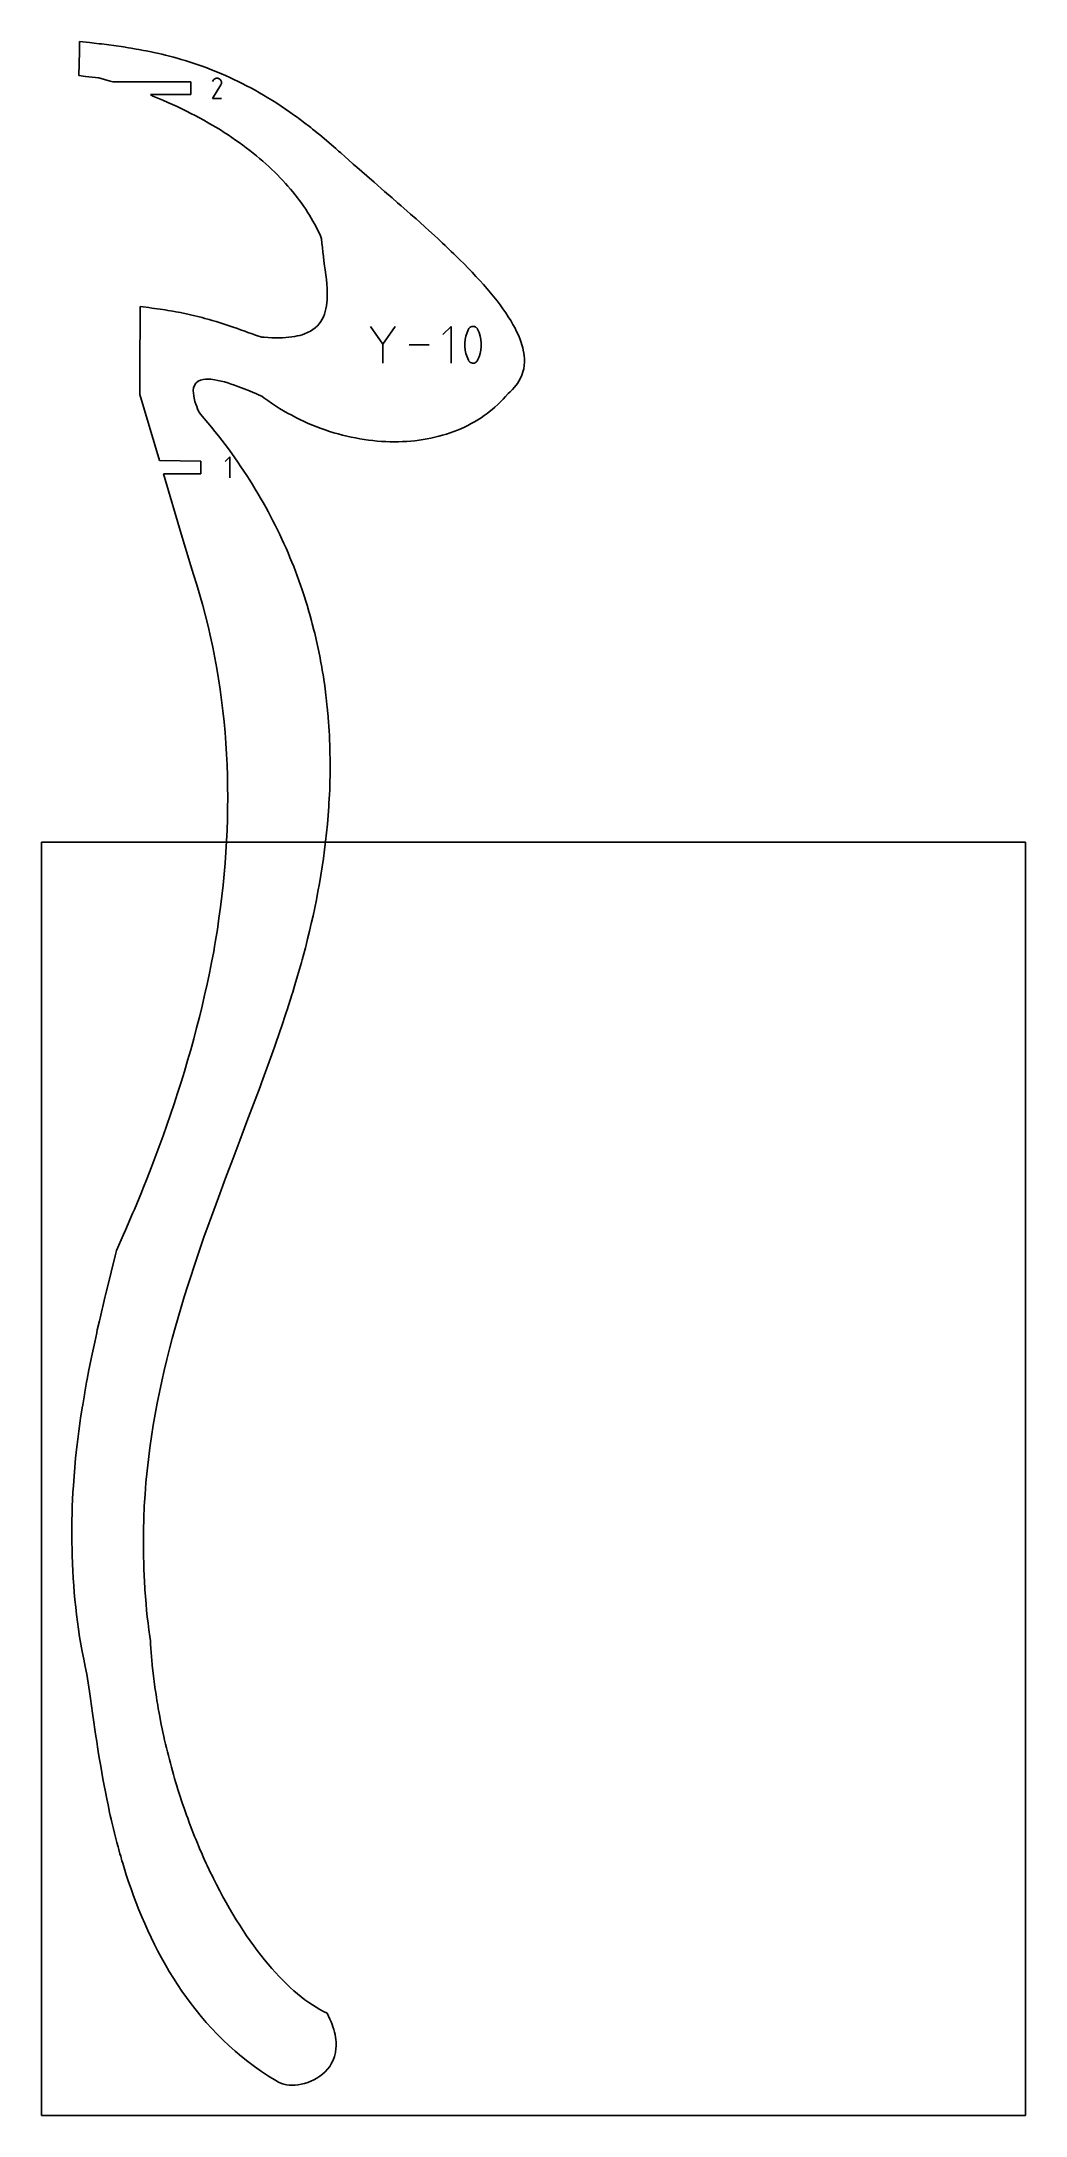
# Model space of a CAD drawing. Extents: x 0 to 216, y 0 to 455.
import ezdxf

# ---------------------------------------------------------------- set-up
doc = ezdxf.new("R2010")
doc.units = 0

msp = doc.modelspace()

# ---------------------------------------------------------------- linework, layer by layer
at = {"layer": 'annotation', "color": 1}
for p, q in [((37.639202, 446.611291), (37.50935, 446.362198)), ((37.74225, 446.757414), (37.639202, 446.611291)), ((37.865884, 446.879394), (37.74225, 446.757414)), ((38.006345, 446.976252), (37.865884, 446.879394)), ((38.159872, 447.047012), (38.006345, 446.976252)), ((38.322705, 447.090697), (38.159872, 447.047012)), ((38.491084, 447.106331), (38.322705, 447.090697)), ((38.661249, 447.092937), (38.491084, 447.106331)), ((38.82944, 447.049537), (38.661249, 447.092937)), ((38.991896, 446.975155), (38.82944, 447.049537)), ((39.137196, 446.871979), (38.991896, 446.975155)), ((38.991896, 446.975155), (38.991896, 446.975155)), ((39.258682, 446.748167), (39.137196, 446.871979)), ((39.355275, 446.607516), (39.258682, 446.748167)), ((39.425894, 446.453818), (39.355275, 446.607516)), ((39.469458, 446.29087), (39.425894, 446.453818)), ((39.484889, 446.122466), (39.469458, 446.29087)), ((39.471105, 445.9524), (39.484889, 446.122466)), ((37.506557, 442.653458), (39.333979, 445.595373)), ((39.484217, 442.653458), (37.506557, 442.653458)), ((39.333979, 445.595373), (39.336164, 445.598077)), ((39.333979, 445.595373), (39.333979, 445.595373)), ((39.336164, 445.598077), (39.338259, 445.600803)), ((39.338259, 445.600803), (39.340278, 445.603575)), ((39.340278, 445.603575), (39.342235, 445.606416)), ((39.342235, 445.606416), (39.344144, 445.609349)), ((39.344144, 445.609349), (39.346018, 445.612397)), ((39.346018, 445.612397), (39.347872, 445.615583)), ((39.347872, 445.615583), (39.349719, 445.61893)), ((39.349719, 445.61893), (39.351572, 445.622461)), ((39.351572, 445.622461), (39.427026, 445.784467)), ((39.351572, 445.622461), (39.351572, 445.622461)), ((39.427026, 445.784467), (39.471105, 445.9524)), ((74.913281, 388.728683), (72.220316, 392.623077)), ((77.605739, 392.623077), (74.913281, 388.728683)), ((89.870396, 392.622823), (88.075593, 390.827514)), ((89.870396, 384.5495), (89.870396, 392.622823)), ((93.671937, 391.983546), (93.362461, 391.255782)), ((93.776154, 392.156853), (93.671937, 391.983546)), ((93.671937, 391.983546), (93.671937, 391.983546)), ((93.906035, 392.304542), (93.776154, 392.156853)), ((94.057281, 392.425182), (93.906035, 392.304542)), ((94.22559, 392.517345), (94.057281, 392.425182)), ((94.406664, 392.579602), (94.22559, 392.517345)), ((94.5962, 392.610522), (94.406664, 392.579602)), ((94.789899, 392.608678), (94.5962, 392.610522)), ((94.983461, 392.572639), (94.789899, 392.608678)), ((95.172585, 392.500976), (94.983461, 392.572639)), ((95.244984, 392.46293), (95.172585, 392.500976)), ((95.172585, 392.500976), (95.172585, 392.500976)), ((95.314459, 392.41923), (95.244984, 392.46293)), ((95.38067, 392.370221), (95.314459, 392.41923)), ((95.443282, 392.31625), (95.38067, 392.370221)), ((95.501955, 392.257661), (95.443282, 392.31625)), ((95.556354, 392.194801), (95.501955, 392.257661)), ((95.606139, 392.128016), (95.556354, 392.194801)), ((95.650974, 392.057651), (95.606139, 392.128016)), ((95.690521, 391.984052), (95.650974, 392.057651)), ((96.001496, 391.254788), (95.690521, 391.984052)), ((95.690521, 391.984052), (95.690521, 391.984052)), ((74.913281, 389.042077), (74.913281, 384.549247)), ((85.048603, 388.586162), (80.634247, 388.586162)), ((92.975617, 389.742906), (92.898248, 388.969738)), ((92.898248, 388.969738), (92.898248, 388.193378)), ((92.898248, 388.193378), (92.975617, 387.419797)), ((93.130355, 390.506911), (92.975617, 389.742906)), ((92.975617, 387.419797), (93.130355, 386.654967)), ((93.362461, 391.255782), (93.130355, 390.506911)), ((96.234728, 390.504792), (96.001496, 391.254788)), ((96.390216, 389.740037), (96.234728, 390.504792)), ((96.234728, 386.652849), (96.390216, 387.416928)), ((96.467959, 388.966494), (96.390216, 389.740037)), ((96.390216, 387.416928), (96.467959, 388.190134)), ((96.467959, 388.190134), (96.467959, 388.966494)), ((93.130355, 386.654967), (93.362461, 385.90486)), ((93.362461, 385.90486), (93.671937, 385.175445)), ((93.671937, 385.175445), (93.671937, 385.175445)), ((93.671937, 385.175445), (93.71134, 385.101993)), ((93.71134, 385.101993), (93.755844, 385.031979)), ((93.755844, 385.031979), (93.80526, 384.965615)), ((93.80526, 384.965615), (93.859402, 384.903114)), ((93.859402, 384.903114), (93.918082, 384.844689)), ((93.918082, 384.844689), (93.981112, 384.790551)), ((93.981112, 384.790551), (94.048305, 384.740914)), ((94.048305, 384.740914), (94.119473, 384.695989)), ((94.119473, 384.695989), (94.19443, 384.65599)), ((94.19443, 384.65599), (94.19443, 384.65599)), ((94.19443, 384.65599), (94.382064, 384.585847)), ((94.382064, 384.585847), (94.574498, 384.550999)), ((94.574498, 384.550999), (94.767383, 384.550025)), ((94.767383, 384.550025), (94.956367, 384.581503)), ((94.956367, 384.581503), (95.1371, 384.644013)), ((95.1371, 384.644013), (95.305233, 384.736134)), ((95.305233, 384.736134), (95.456414, 384.856445)), ((95.456414, 384.856445), (95.586293, 385.003524)), ((95.586293, 385.003524), (95.690521, 385.175951)), ((95.690521, 385.175951), (96.001496, 385.903866)), ((95.690521, 385.175951), (95.690521, 385.175951)), ((96.001496, 385.903866), (96.234728, 386.652849)), ((41.332809, 363.959041), (40.31438, 362.940324)), ((41.332809, 359.377975), (41.332809, 363.959041))]:
    msp.add_line(p, q, dxfattribs=at)
at = {"layer": 'boundary', "color": 5}
for p, q in [((8.34715, 455.140625), (8.318022, 452.866746)), ((10.530654, 454.89618), (8.34715, 455.140625)), ((8.318022, 452.866746), (8.214654, 447.640728)), ((11.532997, 454.784124), (10.530654, 454.89618)), ((12.63003, 454.653955), (11.532997, 454.784124)), ((13.140199, 454.593435), (12.63003, 454.653955)), ((14.230756, 454.456303), (13.140199, 454.593435)), ((14.757114, 454.390217), (14.230756, 454.456303)), ((15.842103, 454.243899), (14.757114, 454.390217)), ((16.384056, 454.170907), (15.842103, 454.243899)), ((17.464291, 454.013663), (16.384056, 454.170907)), ((18.0213, 453.932767), (17.464291, 454.013663)), ((19.097412, 453.762714), (18.0213, 453.932767)), ((19.669011, 453.672511), (19.097412, 453.762714)), ((20.74173, 453.487493), (19.669011, 453.672511)), ((21.327549, 453.386675), (20.74173, 453.487493)), ((22.397548, 453.185071), (21.327549, 453.386675)), ((22.997299, 453.072335), (22.397548, 453.185071)), ((24.065141, 452.852262), (22.997299, 453.072335)), ((24.678567, 452.726181), (24.065141, 452.852262)), ((25.744881, 452.485937), (24.678567, 452.726181)), ((26.371752, 452.345154), (25.744881, 452.485937)), ((27.222965, 452.140649), (26.371752, 452.345154)), ((28.077365, 451.926078), (27.222965, 452.140649)), ((28.934835, 451.701093), (28.077365, 451.926078)), ((29.795654, 451.465557), (28.934835, 451.701093)), ((30.659776, 451.218911), (29.795654, 451.465557)), ((31.527258, 450.960701), (30.659776, 451.218911)), ((32.398185, 450.690564), (31.527258, 450.960701)), ((33.272647, 450.408167), (32.398185, 450.690564)), ((8.214654, 447.640728), (9.623734, 447.489172)), ((9.623734, 447.489172), (12.588542, 447.170049)), ((12.588542, 447.170049), (13.84747, 446.805568)), ((13.84747, 446.805568), (15.090008, 446.432191)), ((15.090008, 446.432191), (15.665941, 446.252967)), ((15.665941, 446.252967), (32.802764, 446.252967)), ((32.802764, 446.252967), (32.802764, 443.506967)), ((34.150668, 450.11306), (33.272647, 450.408167)), ((35.032303, 449.80493), (34.150668, 450.11306)), ((35.917637, 449.483259), (35.032303, 449.80493)), ((36.806704, 449.147567), (35.917637, 449.483259)), ((37.69972, 448.797805), (36.806704, 449.147567)), ((38.596568, 448.433369), (37.69972, 448.797805)), ((39.497499, 448.053918), (38.596568, 448.433369)), ((40.402432, 447.658901), (39.497499, 448.053918)), ((41.311604, 447.248061), (40.402432, 447.658901)), ((42.224916, 446.821028), (41.311604, 447.248061)), ((43.142574, 446.377398), (42.224916, 446.821028)), ((44.064642, 445.916674), (43.142574, 446.377398)), ((32.802764, 443.506967), (23.915289, 443.506968)), ((23.915289, 443.506968), (24.445306, 443.143333)), ((24.445306, 443.143333), (25.542301, 442.696636)), ((25.542301, 442.696636), (26.623326, 442.24252)), ((26.623326, 442.24252), (27.688415, 441.780961)), ((27.688415, 441.780961), (28.737627, 441.312331)), ((44.991227, 445.438764), (44.064642, 445.916674)), ((45.922334, 444.942911), (44.991227, 445.438764)), ((46.858007, 444.428891), (45.922334, 444.942911)), ((47.798534, 443.896287), (46.858007, 444.428891)), ((48.743841, 443.344762), (47.798534, 443.896287)), ((49.694064, 442.773914), (48.743841, 443.344762)), ((50.649295, 442.183245), (49.694064, 442.773914)), ((51.609618, 441.572559), (50.649295, 442.183245)), ((52.575123, 440.941338), (51.609618, 441.572559)), ((28.737627, 441.312331), (29.770986, 440.83675)), ((29.770986, 440.83675), (30.788529, 440.35428)), ((30.788529, 440.35428), (31.790301, 439.865012)), ((31.790301, 439.865012), (32.776297, 439.369241)), ((32.776297, 439.369241), (33.746617, 438.866922)), ((33.746617, 438.866922), (34.701258, 438.358351)), ((34.701258, 438.358351), (35.640168, 437.843604)), ((35.640168, 437.843604), (36.563397, 437.322825)), ((36.563397, 437.322825), (37.471099, 436.796157)), ((53.545893, 440.28922), (52.575123, 440.941338)), ((54.522076, 439.615776), (53.545893, 440.28922)), ((55.503703, 438.920731), (54.522076, 439.615776)), ((56.074953, 438.502973), (55.503703, 438.920731)), ((56.49096, 438.203567), (56.074953, 438.502973)), ((57.06487, 437.773006), (56.49096, 438.203567)), ((57.483753, 437.464109), (57.06487, 437.773006)), ((58.060619, 437.02051), (57.483753, 437.464109)), ((58.482354, 436.701739), (58.060619, 437.02051)), ((37.471099, 436.796157), (38.363152, 436.263736)), ((38.363152, 436.263736), (39.23961, 435.725728)), ((39.23961, 435.725728), (40.100574, 435.182233)), ((40.100574, 435.182233), (40.945966, 434.633452)), ((40.945966, 434.633452), (41.775898, 434.079398)), ((41.775898, 434.079398), (42.590394, 433.520406)), ((42.590394, 433.520406), (43.389365, 432.956443)), ((43.389365, 432.956443), (44.172865, 432.387743)), ((44.172865, 432.387743), (44.940916, 431.814452)), ((59.062227, 436.24481), (58.482354, 436.701739)), ((59.486777, 435.916156), (59.062227, 436.24481)), ((60.069867, 435.445642), (59.486777, 435.916156)), ((60.497261, 435.107013), (60.069867, 435.445642)), ((61.083559, 434.622551), (60.497261, 435.107013)), ((61.513681, 434.273799), (61.083559, 434.622551)), ((62.103436, 433.775224), (61.513681, 434.273799)), ((62.536247, 433.416316), (62.103436, 433.775224)), ((63.129527, 432.903236), (62.536247, 433.416316)), ((63.564999, 432.534068), (63.129527, 432.903236)), ((64.162032, 432.006241), (63.564999, 432.534068)), ((44.940916, 431.814452), (45.693638, 431.236645)), ((45.693638, 431.236645), (46.430926, 430.654481)), ((46.430926, 430.654481), (47.152917, 430.068181)), ((47.152917, 430.068181), (47.859434, 429.477745)), ((47.859434, 429.477745), (48.550724, 428.883345)), ((48.550724, 428.883345), (49.226586, 428.285315)), ((49.226586, 428.285315), (49.887243, 427.683506)), ((64.600147, 431.626701), (64.162032, 432.006241)), ((65.201062, 431.083751), (64.600147, 431.626701)), ((65.641759, 430.693749), (65.201062, 431.083751)), ((66.635134, 429.794783), (65.641759, 430.693749)), ((67.367148, 429.146062), (66.635134, 429.794783)), ((68.406319, 428.219508), (67.367148, 429.146062)), ((69.169652, 427.552848), (68.406319, 428.219508)), ((49.887243, 427.683506), (50.532512, 427.078263)), ((50.532512, 427.078263), (51.162563, 426.46965)), ((51.162563, 426.46965), (51.777338, 425.857737)), ((51.777338, 425.857737), (52.376895, 425.24286)), ((52.376895, 425.24286), (52.961227, 424.624929)), ((52.961227, 424.624929), (53.530324, 424.004288)), ((53.530324, 424.004288), (54.084178, 423.380881)), ((54.084178, 423.380881), (54.62281, 422.754903)), ((71.346263, 425.637564), (69.169652, 427.552848)), ((72.961096, 424.245631), (71.346263, 425.637564)), ((75.25206, 422.240103), (72.961096, 424.245631)), ((54.62281, 422.754903), (55.146406, 422.126555)), ((55.146406, 422.126555), (55.654716, 421.496042)), ((55.654716, 421.496042), (56.147982, 420.863308)), ((56.147982, 420.863308), (56.625974, 420.228786)), ((56.625974, 420.228786), (57.088966, 419.592174)), ((57.088966, 419.592174), (57.536779, 418.954)), ((57.536779, 418.954), (57.969596, 418.314251)), ((76.927014, 420.803794), (75.25206, 422.240103)), ((78.109377, 419.763749), (76.927014, 420.803794)), ((78.947011, 419.04218), (78.109377, 419.763749)), ((80.140431, 417.984433), (78.947011, 419.04218)), ((57.969596, 418.314251), (58.38718, 417.673054)), ((58.38718, 417.673054), (58.789806, 417.030637)), ((58.789806, 417.030637), (59.177371, 416.386957)), ((59.177371, 416.386957), (59.549858, 415.742343)), ((59.549858, 415.742343), (59.907333, 415.096818)), ((59.907333, 415.096818), (60.249771, 414.450562)), ((60.249771, 414.450562), (60.577099, 413.803688)), ((80.976515, 417.258836), (80.140431, 417.984433)), ((82.174724, 416.185128), (80.976515, 417.258836)), ((83.003922, 415.457718), (82.174724, 416.185128)), ((84.20063, 414.369757), (83.003922, 415.457718)), ((85.017837, 413.642672), (84.20063, 414.369757)), ((60.577099, 413.803688), (60.889571, 413.156418)), ((60.889571, 413.156418), (61.18698, 412.508776)), ((61.18698, 412.508776), (61.469431, 411.860939)), ((61.469431, 411.860939), (61.532381, 410.898684)), ((61.532381, 410.898684), (61.621291, 409.920603)), ((61.621291, 409.920603), (61.73047, 408.929969)), ((86.206391, 412.542464), (85.017837, 413.642672)), ((87.006549, 411.81773), (86.206391, 412.542464)), ((87.59738, 411.262174), (87.006549, 411.81773)), ((87.987911, 410.902979), (87.59738, 411.262174)), ((88.573958, 410.345031), (87.987911, 410.902979)), ((88.958474, 409.98703), (88.573958, 410.345031)), ((89.539097, 409.427115), (88.958474, 409.98703)), ((61.73047, 408.929969), (61.854444, 407.930392)), ((61.854444, 407.930392), (61.979847, 407.020795)), ((61.979847, 407.020795), (62.12395, 405.91768)), ((62.12395, 405.91768), (62.245712, 405.004183)), ((89.917132, 409.070598), (89.539097, 409.427115)), ((90.491244, 408.509029), (89.917132, 409.070598)), ((90.862193, 408.154258), (90.491244, 408.509029)), ((91.792226, 407.238406), (90.862193, 408.154258)), ((92.705735, 406.323385), (91.792226, 407.238406)), ((93.601417, 405.409924), (92.705735, 406.323385)), ((94.477809, 404.498335), (93.601417, 405.409924)), ((62.245712, 405.004183), (62.384419, 403.910478)), ((62.384419, 403.910478), (62.497019, 402.917232)), ((62.497019, 402.917232), (62.590271, 401.935809)), ((62.590271, 401.935809), (62.658211, 400.96947)), ((62.658211, 400.96947), (62.695333, 400.021559)), ((95.333264, 403.589247), (94.477809, 404.498335)), ((96.166556, 402.682944), (95.333264, 403.589247)), ((96.97607, 401.780094), (96.166556, 402.682944)), ((97.760533, 400.881085), (96.97607, 401.780094)), ((98.518379, 399.98626), (97.760533, 400.881085)), ((21.654914, 396.947594), (21.589073, 382.462876)), ((22.289662, 396.875923), (21.654914, 396.947594)), ((23.550875, 396.732909), (22.289662, 396.875923)), ((24.183244, 396.650456), (23.550875, 396.732909)), ((25.373195, 396.494638), (24.183244, 396.650456)), ((26.002213, 396.400855), (25.373195, 396.494638)), ((27.130447, 396.232065), (26.002213, 396.400855)), ((27.755948, 396.126613), (27.130447, 396.232065)), ((28.831173, 395.944855), (27.755948, 396.126613)), ((62.417466, 396.485104), (62.270159, 395.890505)), ((62.5318, 397.12441), (62.417466, 396.485104)), ((62.614325, 397.755875), (62.5318, 397.12441)), ((62.667819, 398.433279), (62.614325, 397.755875)), ((62.695569, 399.095791), (62.667819, 398.433279)), ((62.695333, 400.021559), (62.695569, 399.095791)), ((99.248118, 399.096328), (98.518379, 399.98626)), ((99.948373, 398.211517), (99.248118, 399.096328)), ((100.617706, 397.33241), (99.948373, 398.211517)), ((101.254633, 396.459345), (100.617706, 397.33241)), ((101.857754, 395.59297), (101.254633, 396.459345)), ((29.453734, 395.827157), (28.831173, 395.944855)), ((30.483756, 395.631988), (29.453734, 395.827157)), ((31.104563, 395.501655), (30.483756, 395.631988)), ((32.096777, 395.293069), (31.104563, 395.501655)), ((32.717442, 395.149632), (32.096777, 395.293069)), ((33.678571, 394.927276), (32.717442, 395.149632)), ((34.30116, 394.77033), (33.678571, 394.927276)), ((35.237584, 394.534084), (34.30116, 394.77033)), ((35.864468, 394.363173), (35.237584, 394.534084)), ((36.782164, 394.112824), (35.864468, 394.363173)), ((37.416015, 393.927428), (36.782164, 394.112824)), ((38.320645, 393.662753), (37.416015, 393.927428)), ((38.964498, 393.462438), (38.320645, 393.662753)), ((39.861584, 393.183395), (38.964498, 393.462438)), ((40.518587, 392.967648), (39.861584, 393.183395)), ((41.413142, 392.673937), (40.518587, 392.967648)), ((42.086769, 392.442196), (41.413142, 392.673937)), ((42.983787, 392.133752), (42.086769, 392.442196)), ((43.677635, 391.885482), (42.983787, 392.133752)), ((44.581777, 391.562139), (43.677635, 391.885482)), ((45.299715, 391.296816), (44.581777, 391.562139)), ((59.003308, 391.578151), (58.374927, 391.257539)), ((59.566238, 391.939487), (59.003308, 391.578151)), ((60.076708, 392.327228), (59.566238, 391.939487)), ((60.531099, 392.755715), (60.076708, 392.327228)), ((60.934764, 393.204309), (60.531099, 392.755715)), ((61.289973, 393.69423), (60.934764, 393.204309)), ((61.597564, 394.19755), (61.289973, 393.69423)), ((61.862905, 394.743111), (61.597564, 394.19755)), ((62.085174, 395.29499), (61.862905, 394.743111)), ((62.270159, 395.890505), (62.085174, 395.29499)), ((102.425606, 394.733513), (101.857754, 395.59297)), ((102.956633, 393.881505), (102.425606, 394.733513)), ((103.449546, 393.037406), (102.956633, 393.881505)), ((103.902821, 392.201579), (103.449546, 393.037406)), ((104.165414, 391.668378), (103.902821, 392.201579)), ((104.505302, 390.964489), (104.165414, 391.668378)), ((46.215482, 390.958634), (45.299715, 391.296816)), ((46.961558, 390.675551), (46.215482, 390.958634)), ((48.31198, 390.282627), (46.961558, 390.675551)), ((48.820261, 390.233492), (48.31198, 390.282627)), ((49.709637, 390.167175), (48.820261, 390.233492)), ((50.561934, 390.122826), (49.709637, 390.167175)), ((51.377809, 390.100206), (50.561934, 390.122826)), ((52.157968, 390.098708), (51.377809, 390.100206)), ((52.903253, 390.118049), (52.157968, 390.098708)), ((53.614351, 390.157826), (52.903253, 390.118049)), ((54.291911, 390.217397), (53.614351, 390.157826)), ((54.936721, 390.296502), (54.291911, 390.217397)), ((55.549429, 390.394636), (54.936721, 390.296502)), ((56.130868, 390.511465), (55.549429, 390.394636)), ((56.681767, 390.646349), (56.130868, 390.511465)), ((57.202793, 390.798962), (56.681767, 390.646349)), ((57.694704, 390.968907), (57.202793, 390.798962)), ((58.374927, 391.257539), (57.694704, 390.968907)), ((104.792146, 390.29455), (104.505302, 390.964489)), ((105.010347, 389.74833), (104.792146, 390.29455)), ((105.241902, 389.090182), (105.010347, 389.74833)), ((105.413102, 388.554933), (105.241902, 389.090182)), ((105.586579, 387.90942), (105.413102, 388.554933)), ((105.708549, 387.385383), (105.586579, 387.90942)), ((105.821076, 386.753532), (105.708549, 387.385383)), ((21.589073, 382.462876), (21.578119, 377.693285)), ((105.400999, 381.949407), (105.626969, 382.630712)), ((105.626969, 382.630712), (105.793196, 383.326228)), ((105.793196, 383.326228), (105.9013, 384.035541)), ((105.891788, 386.241336), (105.821076, 386.753532)), ((105.949074, 385.493519), (105.891788, 386.241336)), ((105.9013, 384.035541), (105.95272, 384.75808)), ((105.95272, 384.75808), (105.949074, 385.493519)), ((33.314297, 378.569825), (33.384929, 379.117931)), ((33.323515, 377.941212), (33.314297, 378.569825)), ((33.393671, 377.350324), (33.323515, 377.941212)), ((33.384929, 379.117931), (33.559866, 379.662104)), ((33.559866, 379.662104), (33.881255, 380.159395)), ((33.881255, 380.159395), (34.375808, 380.577427)), ((34.375808, 380.577427), (34.851824, 380.808313)), ((34.851824, 380.808313), (35.480247, 380.96976)), ((35.480247, 380.96976), (36.007412, 381.030681)), ((36.007412, 381.030681), (36.576737, 381.042329)), ((36.576737, 381.042329), (37.183939, 381.008233)), ((37.183939, 381.008233), (38.035441, 380.896474)), ((38.035441, 380.896474), (38.712139, 380.771173)), ((38.712139, 380.771173), (39.412234, 380.612311)), ((39.412234, 380.612311), (40.131489, 380.423468)), ((40.131489, 380.423468), (40.865583, 380.208412)), ((40.865583, 380.208412), (41.610142, 379.970641)), ((41.610142, 379.970641), (42.360887, 379.71394)), ((42.360887, 379.71394), (43.113443, 379.441732)), ((43.113443, 379.441732), (43.86338, 379.157788)), ((43.86338, 379.157788), (45.038123, 378.688693)), ((45.038123, 378.688693), (45.630624, 378.449278)), ((45.630624, 378.449278), (46.458614, 378.099378)), ((46.458614, 378.099378), (47.029993, 377.857914)), ((47.029993, 377.857914), (47.788781, 377.529665)), ((101.828333, 377.261946), (102.368648, 377.901516)), ((102.368648, 377.901516), (102.820583, 378.292743)), ((102.820583, 378.292743), (103.320924, 378.773222)), ((103.320924, 378.773222), (103.700182, 379.181403)), ((103.700182, 379.181403), (104.117445, 379.683827)), ((104.117445, 379.683827), (104.427028, 380.108113)), ((104.427028, 380.108113), (104.763717, 380.631455)), ((104.763717, 380.631455), (105.113721, 381.282788)), ((105.113721, 381.282788), (105.400999, 381.949407)), ((21.578119, 377.693285), (25.867333, 363.191508)), ((33.497165, 376.838527), (33.393671, 377.350324)), ((33.681057, 376.13406), (33.497165, 376.838527)), ((33.876782, 375.532891), (33.681057, 376.13406)), ((34.051844, 375.05033), (33.876782, 375.532891)), ((34.252223, 374.543233), (34.051844, 375.05033)), ((34.478497, 374.011246), (34.252223, 374.543233)), ((34.899123, 373.341643), (34.478497, 374.011246)), ((35.711637, 372.398673), (34.899123, 373.341643)), ((47.788781, 377.529665), (48.322766, 377.298728)), ((48.322766, 377.298728), (48.811413, 376.936681)), ((48.811413, 376.936681), (49.65145, 376.329939)), ((49.65145, 376.329939), (50.501873, 375.742796)), ((50.501873, 375.742796), (51.362226, 375.175063)), ((51.362226, 375.175063), (52.231949, 374.626961)), ((52.231949, 374.626961), (53.110602, 374.098376)), ((53.110602, 374.098376), (53.997679, 373.589376)), ((53.997679, 373.589376), (54.892531, 373.100035)), ((97.13568, 373.037543), (97.805677, 373.526089)), ((97.805677, 373.526089), (98.209379, 373.836156)), ((98.209379, 373.836156), (98.855524, 374.357972)), ((98.855524, 374.357972), (99.484979, 374.899422)), ((99.484979, 374.899422), (100.09737, 375.460668)), ((100.09737, 375.460668), (100.692337, 376.041492)), ((100.692337, 376.041492), (101.269433, 376.641957)), ((101.269433, 376.641957), (101.828333, 377.261946)), ((36.510551, 371.452462), (35.711637, 372.398673)), ((37.295944, 370.503181), (36.510551, 371.452462)), ((38.067789, 369.550874), (37.295944, 370.503181)), ((38.826184, 368.59558), (38.067789, 369.550874)), ((54.892531, 373.100035), (55.794706, 372.630233)), ((55.794706, 372.630233), (56.703758, 372.180145)), ((56.703758, 372.180145), (57.619115, 371.749637)), ((57.619115, 371.749637), (58.540232, 371.33888)), ((58.540232, 371.33888), (59.466569, 370.947819)), ((59.466569, 370.947819), (60.397656, 370.576564)), ((60.397656, 370.576564), (61.332961, 370.224982)), ((61.332961, 370.224982), (62.271996, 369.893304)), ((62.271996, 369.893304), (63.214196, 369.581381)), ((63.214196, 369.581381), (64.159036, 369.289363)), ((64.159036, 369.289363), (65.106003, 369.01716)), ((65.106003, 369.01716), (66.054568, 368.764892)), ((66.054568, 368.764892), (67.004311, 368.53257)), ((87.166755, 368.495009), (88.00566, 368.724518)), ((88.00566, 368.724518), (88.834144, 368.974132)), ((88.834144, 368.974132), (89.651748, 369.243842)), ((89.651748, 369.243842), (90.458024, 369.533469)), ((90.458024, 369.533469), (91.252577, 369.843159)), ((91.252577, 369.843159), (92.034961, 370.172833)), ((92.034961, 370.172833), (92.804723, 370.522435)), ((92.804723, 370.522435), (93.561499, 370.891991)), ((93.561499, 370.891991), (94.304866, 371.281393)), ((94.304866, 371.281393), (95.034352, 371.690701)), ((95.034352, 371.690701), (95.749556, 372.119889)), ((95.749556, 372.119889), (96.450147, 372.568768)), ((96.450147, 372.568768), (97.13568, 373.037543)), ((39.571291, 367.637432), (38.826184, 368.59558)), ((40.303148, 366.676455), (39.571291, 367.637432)), ((41.021797, 365.712663), (40.303148, 366.676455)), ((41.727377, 364.746192), (41.021797, 365.712663)), ((42.419886, 363.777101), (41.727377, 364.746192)), ((67.004311, 368.53257), (67.954621, 368.320125)), ((67.954621, 368.320125), (68.905005, 368.127628)), ((68.905005, 368.127628), (69.854995, 367.955225)), ((69.854995, 367.955225), (70.804058, 367.802775)), ((70.804058, 367.802775), (71.751682, 367.670359)), ((71.751682, 367.670359), (72.697318, 367.558026)), ((72.697318, 367.558026), (73.640575, 367.465702)), ((73.640575, 367.465702), (74.580893, 367.393511)), ((74.580893, 367.393511), (75.517813, 367.341465)), ((75.517813, 367.341465), (76.450823, 367.30936)), ((76.450823, 367.30936), (77.379374, 367.29744)), ((77.379374, 367.29744), (78.303036, 367.305707)), ((78.303036, 367.305707), (79.221338, 367.334045)), ((79.221338, 367.334045), (80.133795, 367.382525)), ((80.133795, 367.382525), (81.039949, 367.451178)), ((81.039949, 367.451178), (81.939284, 367.539889)), ((81.939284, 367.539889), (82.831366, 367.648774)), ((82.831366, 367.648774), (83.71569, 367.777783)), ((83.71569, 367.777783), (84.591884, 367.927001)), ((84.591884, 367.927001), (85.459414, 368.096199)), ((85.459414, 368.096199), (86.317847, 368.28557)), ((86.317847, 368.28557), (87.166755, 368.495009)), ((25.867333, 363.191508), (34.970694, 363.041508)), ((34.970694, 360.295508), (26.778553, 360.295508)), ((26.778553, 360.295508), (30.635528, 347.0703)), ((34.970694, 363.041508), (34.970694, 360.295508)), ((43.099472, 362.805439), (42.419886, 363.777101)), ((43.766165, 361.831221), (43.099472, 362.805439)), ((44.420103, 360.85461), (43.766165, 361.831221)), ((45.061363, 359.875687), (44.420103, 360.85461)), ((45.689932, 358.894406), (45.061363, 359.875687)), ((46.30592, 357.91084), (45.689932, 358.894406)), ((46.90943, 356.925185), (46.30592, 357.91084)), ((47.500562, 355.937455), (46.90943, 356.925185)), ((48.07941, 354.947598), (47.500562, 355.937455)), ((48.645948, 353.955788), (48.07941, 354.947598)), ((49.20032, 352.96204), (48.645948, 353.955788)), ((49.742658, 351.966467), (49.20032, 352.96204)), ((50.272935, 350.969208), (49.742658, 351.966467)), ((50.7913, 349.97017), (50.272935, 350.969208)), ((30.635528, 347.0703), (32.732679, 340.058514)), ((51.297795, 348.969499), (50.7913, 349.97017)), ((51.7926, 347.96727), (51.297795, 348.969499)), ((52.275682, 346.963478), (51.7926, 347.96727)), ((52.747091, 345.958304), (52.275682, 346.963478)), ((53.207038, 344.951645), (52.747091, 345.958304)), ((53.655481, 343.943773), (53.207038, 344.951645)), ((54.092558, 342.934627), (53.655481, 343.943773)), ((54.518408, 341.924258), (54.092558, 342.934627)), ((54.932976, 340.912814), (54.518408, 341.924258)), ((32.732679, 340.058514), (33.364249, 338.147275)), ((33.364249, 338.147275), (34.075536, 335.896607)), ((55.336436, 339.900292), (54.932976, 340.912814)), ((55.728827, 338.886805), (55.336436, 339.900292)), ((56.110267, 337.872446), (55.728827, 338.886805)), ((56.480777, 336.857216), (56.110267, 337.872446)), ((56.840504, 335.841152), (56.480777, 336.857216)), ((34.075536, 335.896607), (34.75024, 333.636573)), ((34.75024, 333.636573), (35.388383, 331.367446)), ((57.189481, 334.824382), (56.840504, 335.841152)), ((57.417301, 334.142535), (57.189481, 334.824382)), ((57.634261, 333.473445), (57.417301, 334.142535)), ((58.069638, 332.105105), (57.634261, 333.473445)), ((35.388383, 331.367446), (35.990338, 329.08944)), ((35.990338, 329.08944), (36.556133, 326.802741)), ((58.272297, 331.437792), (58.069638, 332.105105)), ((58.680207, 330.065635), (58.272297, 331.437792)), ((58.868735, 329.40062), (58.680207, 330.065635)), ((59.249703, 328.024535), (58.868735, 329.40062)), ((59.424402, 327.362437), (59.249703, 328.024535)), ((36.556133, 326.802741), (37.086004, 324.507707)), ((37.086004, 324.507707), (37.580063, 322.204603)), ((59.778792, 325.982574), (59.424402, 327.362437)), ((59.939854, 325.323817), (59.778792, 325.982574)), ((60.268091, 323.940055), (59.939854, 325.323817)), ((60.415851, 323.28519), (60.268091, 323.940055)), ((60.718395, 321.897651), (60.415851, 323.28519)), ((37.580063, 322.204603), (38.038632, 319.893415)), ((38.038632, 319.893415), (38.461771, 317.574659)), ((60.853044, 321.24725), (60.718395, 321.897651)), ((61.130137, 319.855972), (60.853044, 321.24725)), ((61.252076, 319.210475), (61.130137, 319.855972)), ((61.504155, 317.815431), (61.252076, 319.210475)), ((38.461771, 317.574659), (38.849731, 315.248404)), ((38.849731, 315.248404), (39.202667, 312.914976)), ((61.613662, 317.175293), (61.504155, 317.815431)), ((61.841128, 315.776685), (61.613662, 317.175293)), ((61.938577, 315.142425), (61.841128, 315.776685)), ((62.141725, 313.740341), (61.938577, 315.142425)), ((39.202667, 312.914976), (39.520939, 310.574656)), ((39.520939, 310.574656), (39.804532, 308.227597)), ((62.227416, 313.112408), (62.141725, 313.740341)), ((62.406589, 311.706893), (62.227416, 313.112408)), ((62.480944, 311.085747), (62.406589, 311.706893)), ((62.636501, 309.677), (62.480944, 311.085747)), ((62.699852, 309.06302), (62.636501, 309.677)), ((39.804532, 308.227597), (40.053849, 305.874069)), ((40.053849, 305.874069), (40.268915, 303.514413)), ((62.83208, 307.651102), (62.699852, 309.06302)), ((62.884816, 307.044759), (62.83208, 307.651102)), ((62.994011, 305.630001), (62.884816, 307.044759)), ((63.036572, 305.031651), (62.994011, 305.630001)), ((63.123224, 303.614137), (63.036572, 305.031651)), ((40.268915, 303.514413), (40.450101, 301.14884)), ((40.450101, 301.14884), (40.597596, 298.777676)), ((63.155958, 303.024209), (63.123224, 303.614137)), ((63.220169, 301.604266), (63.155958, 303.024209)), ((63.243516, 301.023077), (63.220169, 301.604266)), ((63.285788, 299.600815), (63.243516, 301.023077)), ((40.597596, 298.777676), (40.71157, 296.400976)), ((40.71157, 296.400976), (40.792394, 294.019142)), ((63.300195, 299.02878), (63.285788, 299.600815)), ((63.320847, 297.604594), (63.300195, 299.02878)), ((63.326702, 297.042001), (63.320847, 297.604594)), ((63.326005, 295.616075), (63.326702, 297.042001)), ((40.792394, 294.019142), (40.840228, 291.632633)), ((40.840228, 291.632633), (40.855318, 289.241405)), ((63.232798, 291.132512), (63.249966, 291.664905)), ((63.249966, 291.664905), (63.292241, 293.093164)), ((63.292241, 293.093164), (63.302188, 293.63593)), ((63.302188, 293.63593), (63.323785, 295.063256)), ((63.323785, 295.063256), (63.326005, 295.616075)), ((40.837889, 286.846024), (40.788297, 284.446505)), ((40.855318, 289.241405), (40.837889, 286.846024)), ((62.895622, 285.312862), (63.033661, 287.241713)), ((63.033661, 287.241713), (63.06403, 287.752635)), ((63.06403, 287.752635), (63.146377, 289.181848)), ((63.146377, 289.181848), (63.170364, 289.703635)), ((63.170364, 289.703635), (63.232798, 291.132512)), ((40.788297, 284.446505), (40.706733, 282.043366)), ((62.546751, 281.491597), (62.733055, 283.395936)), ((62.733055, 283.395936), (62.895622, 285.312862)), ((40.593605, 279.636849), (40.449023, 277.227218)), ((40.706733, 282.043366), (40.593605, 279.636849)), ((61.854565, 275.860762), (62.106586, 277.723285)), ((62.106586, 277.723285), (62.337661, 279.600478)), ((62.337661, 279.600478), (62.546751, 281.491597)), ((40.27339, 274.814809), (40.067026, 272.399911)), ((40.449023, 277.227218), (40.27339, 274.814809)), ((61.291115, 272.182176), (61.582478, 274.013486)), ((61.582478, 274.013486), (61.854565, 275.860762)), ((39.830192, 269.982892), (39.563211, 267.564016)), ((40.067026, 272.399911), (39.830192, 269.982892)), ((60.311583, 266.791541), (60.654669, 268.570521)), ((60.654669, 268.570521), (60.981544, 270.367707)), ((60.981544, 270.367707), (61.291115, 272.182176)), ((39.266515, 265.14374), (38.940375, 262.722251)), ((39.563211, 267.564016), (39.266515, 265.14374)), ((59.580546, 263.290876), (59.953172, 265.031398)), ((59.953172, 265.031398), (60.311583, 266.791541)), ((38.585165, 260.299985), (38.201152, 257.877317)), ((38.940375, 262.722251), (38.585165, 260.299985)), ((58.387266, 258.194154), (58.796534, 259.871468)), ((58.796534, 259.871468), (59.194578, 261.570603)), ((59.194578, 261.570603), (59.580546, 263.290876)), ((37.781424, 255.462248), (37.325109, 253.056919)), ((37.976295, 256.55563), (37.781424, 255.462248)), ((38.201152, 257.877317), (37.976295, 256.55563)), ((57.179827, 253.58506), (57.889267, 256.235826)), ((57.889267, 256.235826), (58.045112, 256.847516)), ((58.045112, 256.847516), (58.387266, 258.194154)), ((36.841739, 250.652537), (36.331752, 248.249408)), ((37.325109, 253.056919), (36.841739, 250.652537)), ((56.19277, 250.092877), (57.026321, 253.02052)), ((57.026321, 253.02052), (57.179827, 253.58506)), ((35.795477, 245.847997), (35.2335, 243.448628)), ((36.331752, 248.249408), (35.795477, 245.847997)), ((53.872634, 242.604439), (54.92701, 245.905028)), ((54.92701, 245.905028), (55.118124, 246.527504)), ((55.118124, 246.527504), (55.618271, 248.158398)), ((55.618271, 248.158398), (56.19277, 250.092877)), ((35.2335, 243.448628), (34.646238, 241.051736)), ((52.557739, 238.652698), (53.68478, 242.0218)), ((53.68478, 242.0218), (53.872634, 242.604439)), ((34.034199, 238.65763), (33.39793, 236.266811)), ((34.646238, 241.051736), (34.034199, 238.65763)), ((51.180246, 234.671324), (52.375803, 238.110979)), ((52.375803, 238.110979), (52.557739, 238.652698)), ((32.737864, 233.879679), (32.054577, 231.496627)), ((33.39793, 236.266811), (32.737864, 233.879679)), ((48.268615, 226.616602), (50.824688, 233.660725)), ((50.824688, 233.660725), (51.180246, 234.671324)), ((31.348516, 229.11804), (30.620326, 226.74448)), ((32.054577, 231.496627), (31.348516, 229.11804)), ((29.87062, 224.376272), (29.099858, 222.013977)), ((30.620326, 226.74448), (29.87062, 224.376272)), ((45.077958, 218.101986), (47.960725, 225.775472)), ((47.960725, 225.775472), (48.268615, 226.616602)), ((28.308639, 219.657913), (27.497645, 217.308728)), ((29.099858, 222.013977), (28.308639, 219.657913)), ((26.667384, 214.966743), (25.818503, 212.632472)), ((27.497645, 217.308728), (26.667384, 214.966743)), ((41.950213, 209.859768), (43.520942, 213.99962)), ((43.520942, 213.99962), (45.077958, 218.101986)), ((24.951714, 210.306415), (24.067693, 207.989074)), ((25.818503, 212.632472), (24.951714, 210.306415)), ((40.374164, 205.680483), (41.950213, 209.859768)), ((23.167098, 205.680919), (22.250469, 203.382502)), ((24.067693, 207.989074), (23.167098, 205.680919)), ((38.801563, 201.459476), (40.374164, 205.680483)), ((21.91097, 202.56366), (20.372344, 198.816773)), ((22.250469, 203.382502), (21.91097, 202.56366)), ((37.266646, 197.266466), (38.801563, 201.459476)), ((19.982634, 197.911781), (18.43902, 194.296009)), ((20.372344, 198.816773), (19.982634, 197.911781)), ((36.491188, 195.108939), (37.266646, 197.266466)), ((17.99541, 193.30139), (16.456658, 189.824417)), ((18.43902, 194.296009), (17.99541, 193.30139)), ((34.961701, 190.759014), (35.722444, 192.939965)), ((35.722444, 192.939965), (36.491188, 195.108939)), ((16.172563, 188.688388), (15.26658, 185.04766)), ((16.456658, 189.824417), (16.172563, 188.688388)), ((33.469428, 186.360121), (34.210375, 188.565837)), ((34.210375, 188.565837), (34.961701, 190.759014)), ((14.971497, 183.847334), (14.054331, 180.102197)), ((15.26658, 185.04766), (14.971497, 183.847334)), ((32.024298, 181.909404), (32.7404, 184.141463)), ((32.7404, 184.141463), (33.469428, 186.360121)), ((13.447897, 177.568312), (13.301109, 176.941931)), ((13.906848, 179.487304), (13.447897, 177.568312)), ((14.054331, 180.102197), (13.906848, 179.487304)), ((30.636565, 177.403573), (31.322646, 179.663568)), ((31.322646, 179.663568), (32.024298, 181.909404)), ((12.700891, 174.358867), (12.251193, 172.381955)), ((12.845725, 174.994662), (12.700891, 174.358867)), ((13.301109, 176.941931), (12.845725, 174.994662)), ((29.316872, 172.839066), (29.967592, 175.128865)), ((29.967592, 175.128865), (30.636565, 177.403573)), ((11.53082, 169.084177), (11.098675, 167.042652)), ((11.667701, 169.731068), (11.53082, 169.084177)), ((12.109645, 171.739192), (11.667701, 169.731068)), ((12.251193, 172.381955), (12.109645, 171.739192)), ((28.076048, 168.212225), (28.685909, 170.533777)), ((28.685909, 170.533777), (29.316872, 172.839066)), ((10.547562, 164.317362), (10.424115, 163.672539)), ((10.967821, 166.394911), (10.547562, 164.317362)), ((11.098675, 167.042652), (10.967821, 166.394911)), ((26.925115, 163.51899), (27.488602, 165.874185)), ((27.488602, 165.874185), (28.076048, 168.212225)), ((9.903276, 160.918346), (9.513503, 158.759342)), ((10.017975, 161.556096), (9.903276, 160.918346)), ((10.424115, 163.672539), (10.017975, 161.556096)), ((25.875591, 158.755007), (26.387015, 161.146092)), ((26.387015, 161.146092), (26.925115, 163.51899)), ((8.944035, 155.31871), (8.594315, 153.06213)), ((9.03776, 155.927816), (8.944035, 155.31871)), ((9.408749, 158.133353), (9.03776, 155.927816)), ((9.513503, 158.759342), (9.408749, 158.133353)), ((24.938872, 153.91564), (25.392404, 156.345085)), ((25.392404, 156.345085), (25.875591, 158.755007)), ((8.51254, 152.475496), (8.18713, 150.162881)), ((8.594315, 153.06213), (8.51254, 152.475496)), ((24.127088, 148.996282), (24.516645, 151.466303)), ((24.516645, 151.466303), (24.938872, 153.91564)), ((7.763365, 146.707507), (7.496032, 144.266238)), ((7.819738, 147.230721), (7.763365, 146.707507)), ((8.117888, 149.604744), (7.819738, 147.230721)), ((8.18713, 150.162881), (8.117888, 149.604744)), ((23.452117, 143.991817), (23.771734, 146.504978)), ((23.771734, 146.504978), (24.127088, 148.996282)), ((7.219798, 141.269827), (6.994888, 138.242171)), ((7.496032, 144.266238), (7.219798, 141.269827)), ((22.926531, 138.897192), (23.169859, 141.456083)), ((23.169859, 141.456083), (23.452117, 143.991817)), ((6.902935, 136.716814), (6.825253, 135.183833)), ((6.994888, 138.242171), (6.902935, 136.716814)), ((22.723649, 136.31445), (22.926531, 138.897192)), ((6.714824, 132.095218), (6.683021, 130.539829)), ((6.762425, 133.643251), (6.714824, 132.095218)), ((6.825253, 135.183833), (6.762425, 133.643251)), ((22.445495, 131.074952), (22.562772, 133.70728)), ((22.562772, 133.70728), (22.723649, 136.31445)), ((6.683021, 130.539829), (6.6675, 128.977079)), ((6.6675, 128.977079), (6.668865, 127.406966)), ((22.347999, 125.732459), (22.373326, 128.416923)), ((22.373326, 128.416923), (22.445495, 131.074952)), ((6.668865, 127.406966), (6.687464, 125.829608)), ((6.687464, 125.829608), (6.723755, 124.245169)), ((6.723755, 124.245169), (6.764415, 123.059313)), ((6.764415, 123.059313), (6.822113, 121.090679)), ((22.37116, 123.021015), (22.347999, 125.732459)), ((22.424415, 120.826995), (22.37116, 123.021015)), ((6.822113, 121.090679), (6.889714, 119.514918)), ((6.889714, 119.514918), (6.975551, 117.93333)), ((22.444187, 120.282017), (22.424415, 120.826995)), ((22.536179, 118.113975), (22.444187, 120.282017)), ((6.975551, 117.93333), (7.080202, 116.345939)), ((7.080202, 116.345939), (7.204046, 114.752864)), ((7.204046, 114.752864), (7.347458, 113.154127)), ((22.568716, 117.514777), (22.536179, 118.113975)), ((22.698878, 115.375149), (22.568716, 117.514777)), ((22.746412, 114.718777), (22.698878, 115.375149)), ((22.944225, 112.255103), (22.746412, 114.718777)), ((7.347458, 113.154127), (7.511208, 111.549775)), ((7.511208, 111.549775), (7.695399, 109.939806)), ((7.695399, 109.939806), (7.900587, 108.324394)), ((23.076443, 110.847022), (22.944225, 112.255103)), ((23.22245, 109.43177), (23.076443, 110.847022)), ((23.382536, 108.009277), (23.22245, 109.43177)), ((7.900587, 108.324394), (8.127221, 106.703505)), ((8.127221, 106.703505), (8.375814, 105.07715)), ((8.375814, 105.07715), (8.646799, 103.445475)), ((23.556954, 106.579426), (23.382536, 108.009277)), ((23.745772, 105.142294), (23.556954, 106.579426)), ((23.885223, 104.150341), (23.745772, 105.142294)), ((8.646799, 103.445475), (8.940642, 101.808486)), ((8.940642, 101.808486), (9.257691, 100.1663)), ((9.257691, 100.1663), (9.5985, 98.518946)), ((23.920375, 103.584804), (23.885223, 104.150341)), ((24.005849, 102.36373), (23.920375, 103.584804)), ((24.050352, 101.777948), (24.005849, 102.36373)), ((24.150816, 100.582662), (24.050352, 101.777948)), ((24.20513, 99.976738), (24.150816, 100.582662)), ((9.5985, 98.518946), (9.963541, 96.866532)), ((9.963541, 96.866532), (10.545107, 93.083424)), ((24.319762, 98.807614), (24.20513, 99.976738)), ((24.384307, 98.181615), (24.319762, 98.807614)), ((24.512097, 97.038879), (24.384307, 98.181615)), ((24.587356, 96.393029), (24.512097, 97.038879)), ((24.727466, 95.276974), (24.587356, 96.393029)), ((10.545107, 93.083424), (10.759812, 91.518968)), ((10.759812, 91.518968), (11.226709, 88.259922)), ((24.813907, 94.611514), (24.727466, 95.276974)), ((24.965484, 93.522306), (24.813907, 94.611514)), ((25.063499, 92.837523), (24.965484, 93.522306)), ((25.225818, 91.775224), (25.063499, 92.837523)), ((25.33586, 91.071485), (25.225818, 91.775224)), ((25.508013, 90.036194), (25.33586, 91.071485)), ((11.226709, 88.259922), (11.485443, 86.352327)), ((25.630393, 89.313942), (25.508013, 90.036194)), ((25.811592, 88.305763), (25.630393, 89.313942)), ((25.946726, 87.565466), (25.811592, 88.305763)), ((26.136232, 86.584302), (25.946726, 87.565466)), ((26.284451, 85.826448), (26.136232, 86.584302)), ((11.485443, 86.352327), (11.723807, 84.745377)), ((11.723807, 84.745377), (11.874718, 83.671084)), ((11.874718, 83.671084), (12.117969, 82.099099)), ((12.117969, 82.099099), (12.289292, 80.93038)), ((26.481524, 84.872235), (26.284451, 85.826448)), ((26.643049, 84.097461), (26.481524, 84.872235)), ((26.84682, 83.170137), (26.643049, 84.097461)), ((27.022042, 82.379048), (26.84682, 83.170137)), ((27.231974, 81.478482), (27.022042, 82.379048)), ((12.289292, 80.93038), (12.539119, 79.399649)), ((12.539119, 79.399649), (12.734825, 78.134679)), ((12.734825, 78.134679), (12.992572, 76.651039)), ((27.421028, 80.671774), (27.231974, 81.478482)), ((27.636356, 79.797778), (27.421028, 80.671774)), ((27.839565, 78.976163), (27.636356, 79.797778)), ((28.059661, 78.128501), (27.839565, 78.976163)), ((28.277158, 77.292719), (28.059661, 78.128501)), ((12.992572, 76.651039), (13.217248, 75.288476)), ((13.217248, 75.288476), (13.483848, 73.857288)), ((13.483848, 73.857288), (13.742417, 72.396443)), ((28.501415, 76.471163), (28.277158, 77.292719)), ((28.73337, 75.622066), (28.501415, 76.471163)), ((28.961155, 74.826347), (28.73337, 75.622066)), ((29.207702, 73.964746), (28.961155, 74.826347)), ((29.438494, 73.194559), (29.207702, 73.964746)), ((29.699721, 72.32137), (29.438494, 73.194559)), ((13.742417, 72.396443), (14.018255, 71.022529)), ((14.018255, 71.022529), (14.316224, 69.463392)), ((14.316224, 69.463392), (14.601395, 68.150942)), ((29.932911, 71.576361), (29.699721, 72.32137)), ((30.208829, 70.692469), (29.932911, 71.576361)), ((30.44394, 69.972311), (30.208829, 70.692469)), ((30.734759, 69.078646), (30.44394, 69.972311)), ((30.971387, 68.382941), (30.734759, 69.078646)), ((31.276906, 67.480523), (30.971387, 68.382941)), ((14.601395, 68.150942), (14.944522, 66.49428)), ((14.944522, 66.49428), (15.090919, 65.86014)), ((15.090919, 65.86014), (15.281018, 64.99777)), ((15.281018, 64.99777), (15.429561, 64.380436)), ((15.429561, 64.380436), (15.633419, 63.494135)), ((31.514458, 66.808875), (31.276906, 67.480523)), ((31.834849, 65.898665), (31.514458, 66.808875)), ((32.073032, 65.250629), (31.834849, 65.898665)), ((32.40813, 64.333668), (32.073032, 65.250629)), ((32.646483, 63.708823), (32.40813, 64.333668)), ((15.633419, 63.494135), (15.784081, 62.893961)), ((15.784081, 62.893961), (16.002487, 61.984132)), ((16.002487, 61.984132), (16.155017, 61.401415)), ((16.155017, 61.401415), (16.388784, 60.468402)), ((16.388784, 60.468402), (16.543167, 59.903349)), ((16.543167, 59.903349), (16.793292, 58.947608)), ((32.996232, 62.786196), (32.646483, 63.708823)), ((33.23438, 62.184106), (32.996232, 62.786196)), ((33.598649, 61.25681), (33.23438, 62.184106)), ((33.836243, 60.676992), (33.598649, 61.25681)), ((34.21494, 59.746152), (33.836243, 60.676992)), ((34.451669, 59.188103), (34.21494, 59.746152)), ((34.844616, 58.254792), (34.451669, 59.188103)), ((16.793292, 58.947608), (16.949346, 58.400457)), ((16.949346, 58.400457), (17.216716, 57.422474)), ((17.216716, 57.422474), (17.374262, 56.893372)), ((17.374262, 56.893372), (17.659752, 55.893713)), ((17.659752, 55.893713), (17.818608, 55.382807)), ((17.818608, 55.382807), (18.123202, 54.362206)), ((35.080214, 57.718049), (34.844616, 58.254792)), ((35.487292, 56.783377), (35.080214, 57.718049)), ((35.721476, 56.267428), (35.487292, 56.783377)), ((36.142443, 55.332559), (35.721476, 56.267428)), ((36.374987, 54.836913), (36.142443, 55.332559)), ((36.809561, 53.902915), (36.374987, 54.836913)), ((18.123202, 54.362206), (18.283176, 53.8695)), ((18.283176, 53.8695), (18.607758, 52.828523)), ((18.607758, 52.828523), (19.114299, 51.293509)), ((19.114299, 51.293509), (19.643467, 49.758057)), ((37.040223, 53.427044), (36.809561, 53.902915)), ((37.488237, 52.495105), (37.040223, 53.427044)), ((37.716825, 52.038512), (37.488237, 52.495105)), ((38.404287, 50.671874), (37.716825, 52.038512)), ((39.102168, 49.327802), (38.404287, 50.671874)), ((19.643467, 49.758057), (20.196188, 48.222898)), ((20.196188, 48.222898), (20.773007, 46.688893)), ((20.773007, 46.688893), (21.374739, 45.156993)), ((39.810075, 48.006905), (39.102168, 49.327802)), ((40.527407, 46.70981), (39.810075, 48.006905)), ((41.253895, 45.437114), (40.527407, 46.70981)), ((21.374739, 45.156993), (22.002298, 43.627931)), ((22.002298, 43.627931), (22.656354, 42.102784)), ((22.656354, 42.102784), (23.337684, 40.582478)), ((41.988932, 44.189497), (41.253895, 45.437114)), ((42.732201, 42.967561), (41.988932, 44.189497)), ((43.483201, 41.771825), (42.732201, 42.967561)), ((44.241481, 40.603028), (43.483201, 41.771825)), ((23.337684, 40.582478), (24.047115, 39.067916)), ((24.047115, 39.067916), (24.78514, 37.560141)), ((24.78514, 37.560141), (25.552913, 36.060265)), ((45.00662, 39.461731), (44.241481, 40.603028)), ((45.778055, 38.348541), (45.00662, 39.461731)), ((46.55548, 37.264048), (45.778055, 38.348541)), ((47.338395, 36.208841), (46.55548, 37.264048)), ((25.552913, 36.060265), (26.350952, 34.569317)), ((26.350952, 34.569317), (27.179907, 33.088473)), ((27.179907, 33.088473), (28.040829, 31.618781)), ((48.126345, 35.183518), (47.338395, 36.208841)), ((48.918813, 34.188645), (48.126345, 35.183518)), ((49.715455, 33.224746), (48.918813, 34.188645)), ((50.515855, 32.292496), (49.715455, 33.224746)), ((51.319439, 31.392286), (50.515855, 32.292496)), ((28.040829, 31.618781), (28.934383, 30.161489)), ((28.934383, 30.161489), (29.861185, 28.717812)), ((29.861185, 28.717812), (30.822099, 27.289087)), ((52.12583, 30.524731), (51.319439, 31.392286)), ((52.934545, 29.690393), (52.12583, 30.524731)), ((53.745016, 28.889746), (52.934545, 29.690393)), ((54.557071, 28.123311), (53.745016, 28.889746)), ((55.369895, 27.39152), (54.557071, 28.123311)), ((56.183506, 26.694885), (55.369895, 27.39152)), ((30.822099, 27.289087), (31.817994, 25.876635)), ((31.817994, 25.876635), (32.849358, 24.481753)), ((32.849358, 24.481753), (33.917071, 23.105876)), ((33.917071, 23.105876), (35.021827, 21.750498)), ((56.997, 26.03386), (56.183506, 26.694885)), ((57.810092, 25.408949), (56.997, 26.03386)), ((58.622399, 24.820472), (57.810092, 25.408949)), ((59.433392, 24.268896), (58.622399, 24.820472)), ((60.242644, 23.754652), (59.433392, 24.268896)), ((61.049685, 23.278126), (60.242644, 23.754652)), ((61.854001, 22.839592), (61.049685, 23.278126)), ((62.655154, 22.439472), (61.854001, 22.839592)), ((35.021827, 21.750498), (36.164324, 20.417172)), ((36.164324, 20.417172), (37.345427, 19.107466)), ((37.345427, 19.107466), (38.565737, 17.822967)), ((62.984394, 21.791796), (62.655154, 22.439472)), ((63.281376, 21.159187), (62.984394, 21.791796)), ((63.546724, 20.541447), (63.281376, 21.159187)), ((63.781354, 19.938298), (63.546724, 20.541447)), ((63.949303, 19.44757), (63.781354, 19.938298)), ((64.13037, 18.869304), (63.949303, 19.44757)), ((64.282806, 18.305402), (64.13037, 18.869304)), ((64.407343, 17.755635), (64.282806, 18.305402)), ((38.565737, 17.822967), (39.826033, 16.565362)), ((39.826033, 16.565362), (41.126962, 15.336429)), ((41.126962, 15.336429), (42.469152, 14.137946)), ((42.469152, 14.137946), (43.853273, 12.971845)), ((64.282093, 12.962904), (64.487768, 13.796304)), ((64.504798, 17.219988), (64.407343, 17.755635)), ((64.487768, 13.796304), (64.611512, 14.683174)), ((64.576045, 16.698257), (64.504798, 17.219988)), ((64.629815, 16.114765), (64.576045, 16.698257)), ((64.611512, 14.683174), (64.640273, 15.215993)), ((64.640273, 15.215993), (64.629815, 16.114765)), ((43.853273, 12.971845), (45.280147, 11.840014)), ((45.280147, 11.840014), (46.750313, 10.744362)), ((46.750313, 10.744362), (48.264403, 9.68718)), ((48.264403, 9.68718), (49.823061, 8.670323)), ((61.677165, 9.071313), (62.243146, 9.589028)), ((62.243146, 9.589028), (62.764781, 10.158718)), ((62.764781, 10.158718), (63.235709, 10.780836)), ((63.235709, 10.780836), (63.649827, 11.455421)), ((63.649827, 11.455421), (64.000713, 12.182722)), ((64.000713, 12.182722), (64.282093, 12.962904)), ((49.823061, 8.670323), (51.426951, 7.696132)), ((51.426951, 7.696132), (51.969407, 7.312115)), ((51.969407, 7.312115), (52.649434, 7.013226)), ((52.649434, 7.013226), (53.168456, 6.863631)), ((53.168456, 6.863631), (53.732604, 6.755266)), ((53.732604, 6.755266), (54.335379, 6.68948)), ((54.335379, 6.68948), (54.970384, 6.6675)), ((54.970384, 6.6675), (55.631086, 6.690563)), ((55.631086, 6.690563), (56.311097, 6.759635)), ((56.311097, 6.759635), (57.004006, 6.875757)), ((57.004006, 6.875757), (57.703297, 7.039907)), ((57.703297, 7.039907), (58.402713, 7.25283)), ((58.402713, 7.25283), (59.095808, 7.515262)), ((59.095808, 7.515262), (59.776024, 7.827834)), ((59.776024, 7.827834), (60.437334, 8.191077)), ((60.437334, 8.191077), (61.073126, 8.605406)), ((61.073126, 8.605406), (61.677165, 9.071313))]:
    msp.add_line(p, q, dxfattribs=at)
at = {"layer": 'frame', "color": 5}
for p, q in [((215.9, 279.4), (0, 279.4)), ((0, 279.4), (0, 0)), ((215.9, 0), (215.9, 279.4)), ((0, 0), (215.9, 0))]:
    msp.add_line(p, q, dxfattribs=at)

doc.saveas('drawing.dxf')
